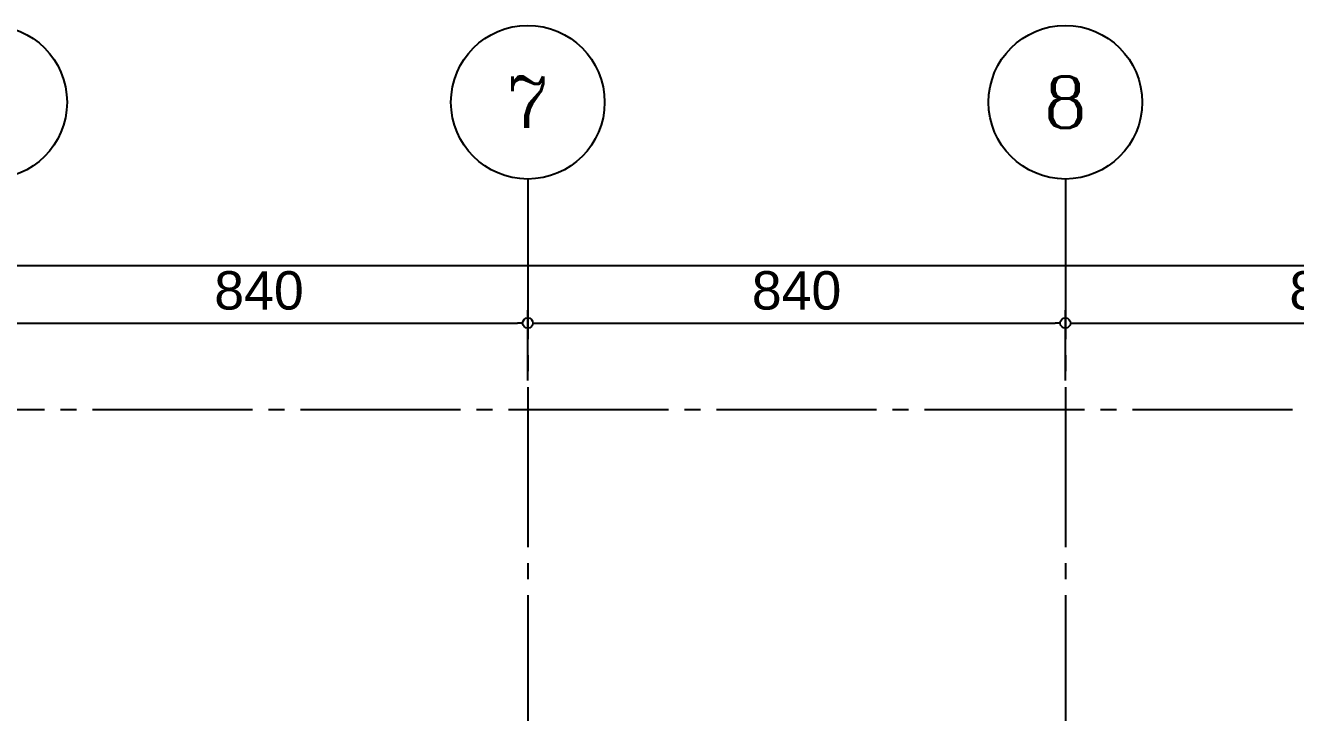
# Model space of a CAD drawing. Extents: x -3080 to 28500, y -1326 to 31609.
# Drawn here: x 4375 to 6360, y 9451 to 10525 of the extents above; entities that cross this region are included whole.
import ezdxf
from ezdxf.enums import TextEntityAlignment as Align

# ---------------------------------------------------------------- set-up
doc = ezdxf.new("R2010")
doc.units = 0
doc.header["$LTSCALE"] = 100
doc.linetypes.add('X-S-FAB-L05$0$COL-CEN-LIN', pattern=[3.25, 2.5, -0.25, 0.25, -0.25])
for name, color, linetype in [('0-xref', 8, 'Continuous'), ('X-S-FAB-L05$0$0-MC', 8, 'Continuous'), ('X-S-FAB-L05$0$0-NC', 8, 'Continuous'), ('X-S-FAB-L05$0$BLOCK', 8, 'Continuous'), ('X-S-FAB-L05$0$CCL', 8, 'X-S-FAB-L05$0$COL-CEN-LIN')]:
    doc.layers.add(name, color=color, linetype=linetype)
doc.layers.add('X-S-FAB-L05$0$A-BLOCK', color=8, linetype='Continuous', plot=False)
doc.layers.add('X-S-FAB-L05$0$DIM', color=8, linetype='Continuous', plot=False)
doc.styles.add('X-S-FAB-L05$0$COL-NUM', font='romanc')
doc.styles.add('X-S-FAB-L05$0$DIM', font='', dxfattribs={"width": 0.8})
doc.styles.add('X-S-FAB-L05$0$Gen-Text', font='arial.ttf', dxfattribs={"height": 2.5})
doc.styles.get('X-S-FAB-L05$0$DIM').set_extended_font_data('MingLiU')
doc.dimstyles.new('X-S-FAB-L05$0$CIRL', dxfattribs={"dimtxt": 50, "dimasz": 25, "dimexe": 16, "dimexo": 0, "dimgap": 6, "dimtad": 1, "dimdsep": 46, "dimtxsty": 'X-S-FAB-L05$0$DIM', "dimblk": 'X-S-FAB-L05$0$_DotBlank', "dimcen": 10, "dimdle": 16, "dimclrd": 256, "dimclre": 256, "dimclrt": 6, "dimadec": 0, "dimazin": 0, "dimtfac": 1, "dimtix": 1, "dimtmove": 2, "dimatfit": 3, "dimldrblk": 'X-S-FAB-L05$0$ARROW', "dimfxl": 1, "dimtolj": 1, "dimtzin": 0, "dimarcsym": 0})

# ---------------------------------------------------------------- blocks, each defined once
blk = doc.blocks.new('X-S-FAB-L05$0$cn-y')
at = {"layer": 'X-S-FAB-L05$0$0-MC'}
blk.add_circle((-50, 0), 50, dxfattribs=at)
at = {"layer": 'X-S-FAB-L05$0$0-NC', "style": 'X-S-FAB-L05$0$COL-NUM'}
blk.add_attdef('GRID-Y', text='', height=50, dxfattribs=at).set_placement((-50, 0), align=Align.MIDDLE_CENTER)
blk = doc.blocks.new('X-S-FAB-L05$0$_DotBlank')
at = {"color": 0, "linetype": 'ByBlock', "lineweight": -2}
blk.add_line((-0.5, 0), (-1, 0), dxfattribs=at)
blk.add_circle((0, 0), 0.5, dxfattribs=at)
blk = doc.blocks.new('*D68')
at = {"layer": 'DefPoints', "color": 0, "transparency": 16777216}
for p in [(0, 10870), (-26160, 10780), (0, 10780)]:
    blk.add_point(p, dxfattribs=at)
at = {"layer": 'X-S-FAB-L05$0$DIM', "lineweight": -2, "transparency": 16777216}
for p, q in [((-26160, 10780), (-26160, 10890)), ((0, 10780), (0, 10890)), ((-26144, 10870), (-16, 10870))]:
    blk.add_line(p, q, dxfattribs=at)
at = {"layer": 'X-S-FAB-L05$0$DIM', "lineweight": -2, "transparency": 16777216, "xscale": 16, "yscale": 16, "zscale": 16, "rotation": 180}
blk.add_blockref('X-S-FAB-L05$0$_DotBlank', (-26160, 10870), dxfattribs=at)
at = {"layer": 'X-S-FAB-L05$0$DIM', "lineweight": -2, "transparency": 16777216, "xscale": 16, "yscale": 16, "zscale": 16}
blk.add_blockref('X-S-FAB-L05$0$_DotBlank', (0, 10870), dxfattribs=at)
at = {"layer": 'X-S-FAB-L05$0$DIM', "color": 6, "transparency": 16777216, "insert": (-13080, 10920.6), "char_height": 2.5, "attachment_point": 5, "style": 'X-S-FAB-L05$0$Gen-Text'}
blk.add_mtext('\\A1;{\\H24x;26160}', dxfattribs=at)
blk = doc.blocks.new('X-S-FAB-L05$0$ARROW')
at = {"color": 3}
blk.add_solid([(0, 0), (-2.4, -0.4), (-2.4, 0.4)], dxfattribs=at)
blk = doc.blocks.new('*D74')
at = {"layer": 'DefPoints', "color": 0, "transparency": 16777216}
for p in [(-21000, 10780), (-21840, 10690), (-21000, 10690)]:
    blk.add_point(p, dxfattribs=at)
at = {"layer": 'X-S-FAB-L05$0$DIM', "lineweight": -2, "transparency": 16777216}
for p, q in [((-21840, 10690), (-21840, 10800)), ((-21000, 10690), (-21000, 10800)), ((-21824, 10780), (-21016, 10780))]:
    blk.add_line(p, q, dxfattribs=at)
at = {"layer": 'X-S-FAB-L05$0$DIM', "lineweight": -2, "transparency": 16777216, "xscale": 16, "yscale": 16, "zscale": 16, "rotation": 180}
blk.add_blockref('X-S-FAB-L05$0$_DotBlank', (-21840, 10780), dxfattribs=at)
at = {"layer": 'X-S-FAB-L05$0$DIM', "lineweight": -2, "transparency": 16777216, "xscale": 16, "yscale": 16, "zscale": 16}
blk.add_blockref('X-S-FAB-L05$0$_DotBlank', (-21000, 10780), dxfattribs=at)
at = {"layer": 'X-S-FAB-L05$0$DIM', "color": 6, "transparency": 16777216, "insert": (-21420, 10830.6), "char_height": 2.5, "attachment_point": 5, "style": 'X-S-FAB-L05$0$Gen-Text'}
blk.add_mtext('\\A1;{\\H24x;840}', dxfattribs=at)
blk = doc.blocks.new('*D75')
at = {"layer": 'DefPoints', "color": 0, "transparency": 16777216}
for p in [(-20160, 10780), (-21000, 10690), (-20160, 10690)]:
    blk.add_point(p, dxfattribs=at)
at = {"layer": 'X-S-FAB-L05$0$DIM', "lineweight": -2, "transparency": 16777216}
for p, q in [((-21000, 10690), (-21000, 10800)), ((-20160, 10690), (-20160, 10800)), ((-20984, 10780), (-20176, 10780))]:
    blk.add_line(p, q, dxfattribs=at)
at = {"layer": 'X-S-FAB-L05$0$DIM', "lineweight": -2, "transparency": 16777216, "xscale": 16, "yscale": 16, "zscale": 16, "rotation": 180}
blk.add_blockref('X-S-FAB-L05$0$_DotBlank', (-21000, 10780), dxfattribs=at)
at = {"layer": 'X-S-FAB-L05$0$DIM', "lineweight": -2, "transparency": 16777216, "xscale": 16, "yscale": 16, "zscale": 16}
blk.add_blockref('X-S-FAB-L05$0$_DotBlank', (-20160, 10780), dxfattribs=at)
at = {"layer": 'X-S-FAB-L05$0$DIM', "color": 6, "transparency": 16777216, "insert": (-20580, 10830.6), "char_height": 2.5, "attachment_point": 5, "style": 'X-S-FAB-L05$0$Gen-Text'}
blk.add_mtext('\\A1;{\\H24x;840}', dxfattribs=at)
blk = doc.blocks.new('*D76')
at = {"layer": 'DefPoints', "color": 0, "transparency": 16777216}
for p in [(-19320, 10780), (-20160, 10690), (-19320, 10690)]:
    blk.add_point(p, dxfattribs=at)
at = {"layer": 'X-S-FAB-L05$0$DIM', "lineweight": -2, "transparency": 16777216}
for p, q in [((-20160, 10690), (-20160, 10800)), ((-19320, 10690), (-19320, 10800)), ((-20144, 10780), (-19336, 10780))]:
    blk.add_line(p, q, dxfattribs=at)
at = {"layer": 'X-S-FAB-L05$0$DIM', "lineweight": -2, "transparency": 16777216, "xscale": 16, "yscale": 16, "zscale": 16, "rotation": 180}
blk.add_blockref('X-S-FAB-L05$0$_DotBlank', (-20160, 10780), dxfattribs=at)
at = {"layer": 'X-S-FAB-L05$0$DIM', "lineweight": -2, "transparency": 16777216, "xscale": 16, "yscale": 16, "zscale": 16}
blk.add_blockref('X-S-FAB-L05$0$_DotBlank', (-19320, 10780), dxfattribs=at)
at = {"layer": 'X-S-FAB-L05$0$DIM', "color": 6, "transparency": 16777216, "insert": (-19740, 10830.6), "char_height": 2.5, "attachment_point": 5, "style": 'X-S-FAB-L05$0$Gen-Text'}
blk.add_mtext('\\A1;{\\H24x;840}', dxfattribs=at)
blk = doc.blocks.new('X-S-FAB-L05$0$FAB2-L05')
at = {"layer": 'X-S-FAB-L05$0$CCL'}
for p, q in [((-21000, 11005), (-21000, 0)), ((-20160, 11005), (-20160, 0)), ((-26880, 10645), (1210, 10645))]:
    blk.add_line(p, q, dxfattribs=at)
at = {"layer": 'X-S-FAB-L05$0$A-BLOCK'}
ref = blk.add_blockref('X-S-FAB-L05$0$cn-y', (-21720, 11125), dxfattribs=dict(at, xscale=2.399999999999997, yscale=2.399999999999997, zscale=2.399999999999997))
ref.add_attrib('GRID-Y', '6', dxfattribs={"layer": 'X-S-FAB-L05$0$0-NC', "height": 80, "style": 'X-S-FAB-L05$0$COL-NUM'}).set_placement((-21840, 11125), align=Align.MIDDLE_CENTER)
ref = blk.add_blockref('X-S-FAB-L05$0$cn-y', (-20880, 11125), dxfattribs=dict(at, xscale=2.399999999999997, yscale=2.399999999999997, zscale=2.399999999999997))
ref.add_attrib('GRID-Y', '7', dxfattribs={"layer": 'X-S-FAB-L05$0$0-NC', "height": 80, "style": 'X-S-FAB-L05$0$COL-NUM'}).set_placement((-21000, 11125), align=Align.MIDDLE_CENTER)
ref = blk.add_blockref('X-S-FAB-L05$0$cn-y', (-20040, 11125), dxfattribs=dict(at, xscale=2.399999999999997, yscale=2.399999999999997, zscale=2.399999999999997))
ref.add_attrib('GRID-Y', '8', dxfattribs={"layer": 'X-S-FAB-L05$0$0-NC', "height": 80, "style": 'X-S-FAB-L05$0$COL-NUM'}).set_placement((-20160, 11125), align=Align.MIDDLE_CENTER)
at = {"layer": 'X-S-FAB-L05$0$DIM'}
for base, p1, p2, picture, middle in [((0, 10870), (-26160, 10780), (0, 10780), '*D68', (-13080, 10920.634)), ((-21000, 10780), (-21840, 10690), (-21000, 10690), '*D74', (-21420, 10830.634)), ((-20160, 10780), (-21000, 10690), (-20160, 10690), '*D75', (-20580, 10830.634)), ((-19320, 10780), (-20160, 10690), (-19320, 10690), '*D76', (-19740, 10830.634))]:
    dim = blk.add_linear_dim(base=base, p1=p1, p2=p2, text='{\\H24x;<>}', dimstyle='X-S-FAB-L05$0$CIRL', override={"dimtxt": 60, "dimasz": 16, "dimexe": 20, "dimgap": 20, "dimtxsty": 'X-S-FAB-L05$0$Gen-Text'}, dxfattribs=at)
    dim.commit()
    dim.dimension.update_dxf_attribs({"geometry": picture, "text_midpoint": middle})
blk = doc.blocks.new('X-S-FAB-L05')
at = {"layer": 'X-S-FAB-L05$0$BLOCK'}
blk.add_blockref('X-S-FAB-L05$0$FAB2-L05', (26160, -720), dxfattribs=at)

msp = doc.modelspace()

# ---------------------------------------------------------------- block references
at = {"layer": '0-xref'}
msp.add_blockref('X-S-FAB-L05', (0, 0), dxfattribs=at)

doc.saveas('drawing.dxf')
